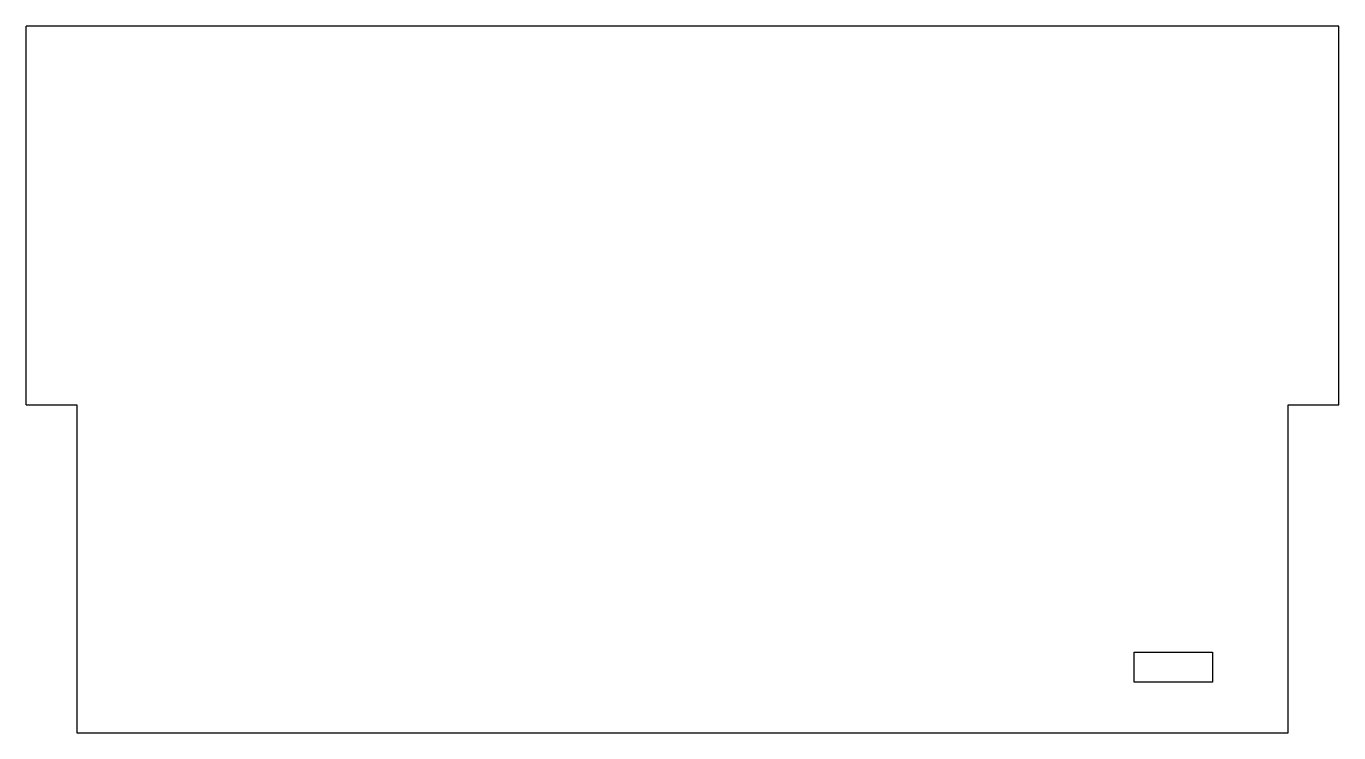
# Model space of a CAD drawing. Header units: millimetres. Extents: x -260 to 260, y -140 to 140.
import ezdxf

# ---------------------------------------------------------------- set-up
doc = ezdxf.new("R2010")
doc.units = ezdxf.units.MM
doc.layers.add('Sketch', color=7, linetype='CONTINUOUS')

msp = doc.modelspace()

# ---------------------------------------------------------------- linework, layer by layer
at = {"layer": 'Sketch'}
for p, q in [((260, 140), (-260, 140)), ((-260, -10), (-260, 140)), ((260, -10), (260, 140)), ((-260, -10), (-240, -10)), ((-240, -10), (-240, -140)), ((240, -140), (240, -10)), ((240, -10), (260, -10)), ((179, -108), (210, -108)), ((179, -120), (179, -108)), ((210, -108), (210, -120)), ((210, -120), (179, -120)), ((-240, -140), (240, -140))]:
    msp.add_line(p, q, dxfattribs=at)

doc.saveas('drawing.dxf')
